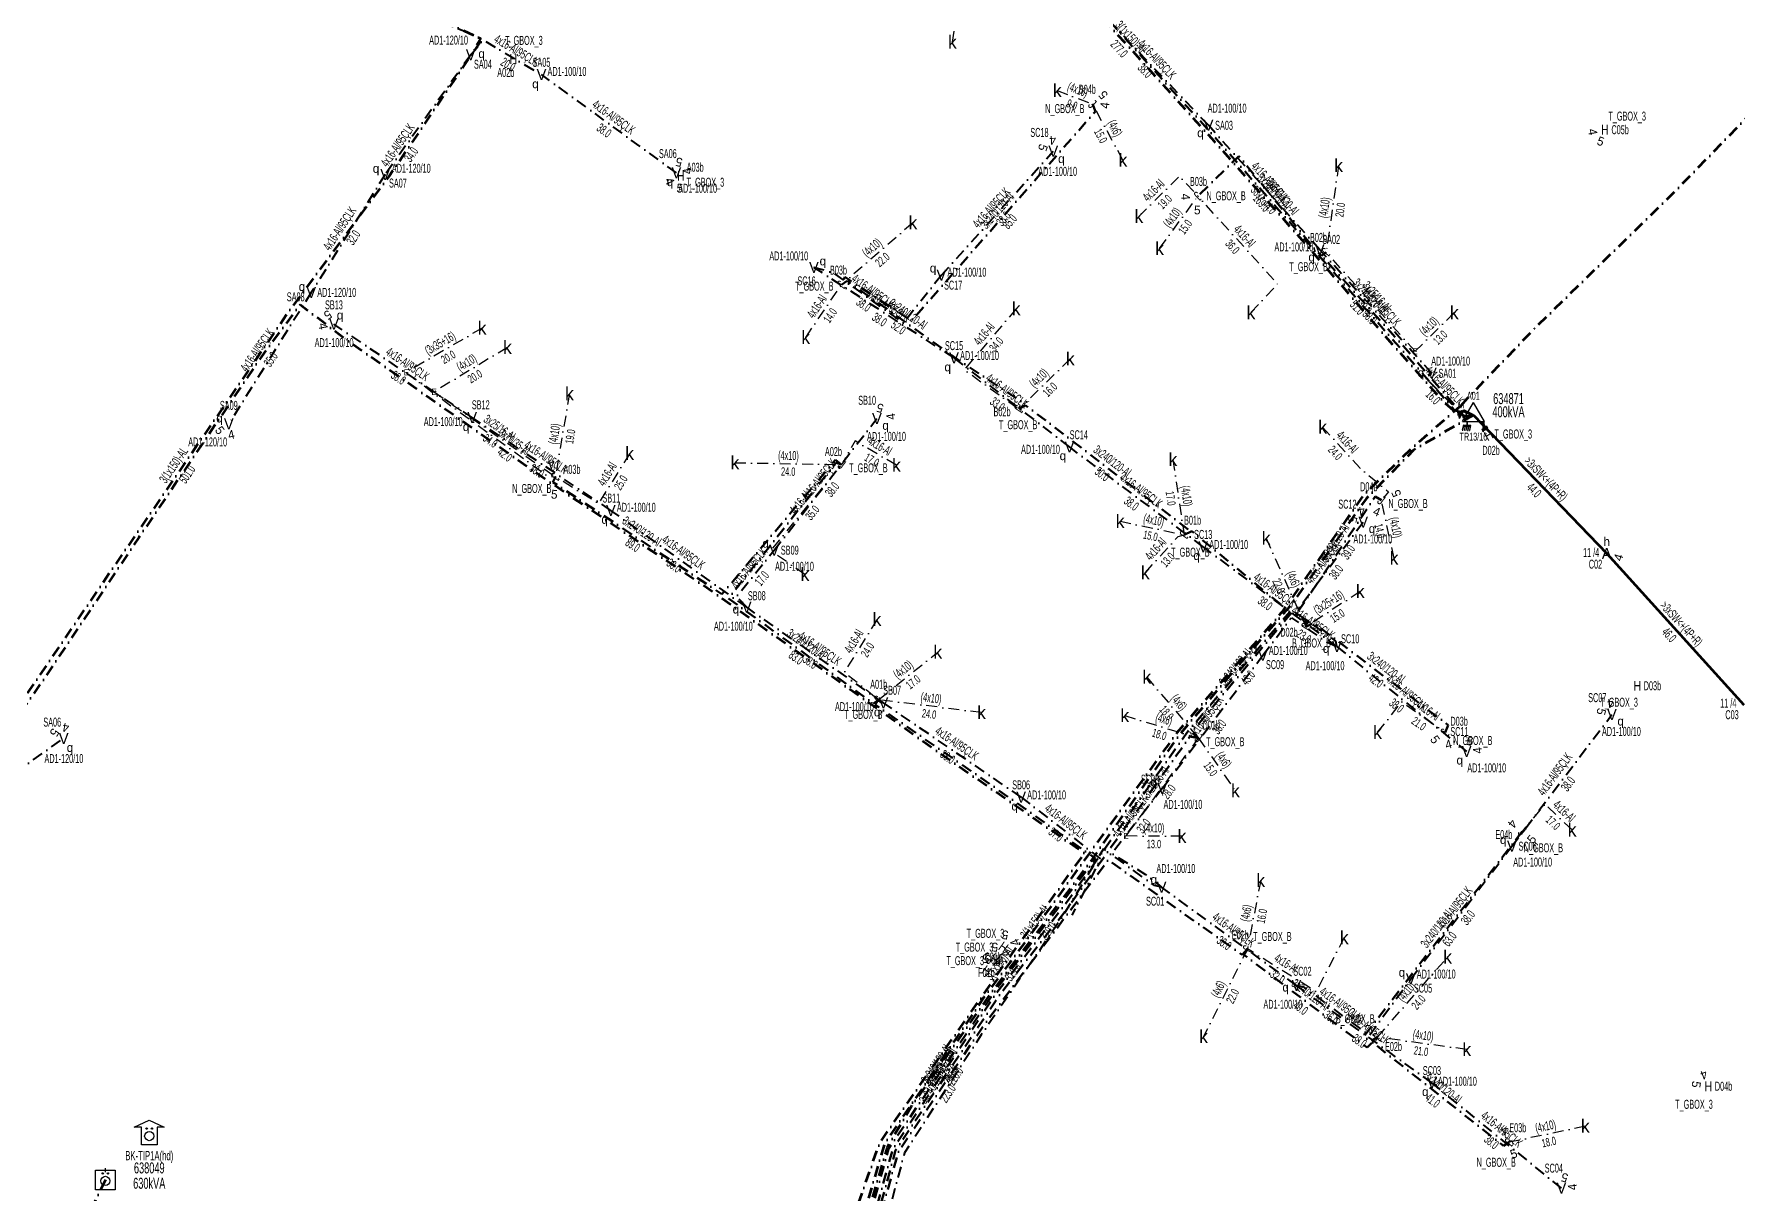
# Model space of a CAD drawing. Header units: millimetres. Extents: x 630449 to 632192, y 4074423 to 4076275.
# Drawn here: x 631371.7 to 631759.8, y 4074897.6 to 4075161.6 of the extents above; entities that cross this region are included whole.
import ezdxf
from ezdxf.enums import TextEntityAlignment as Align

# ---------------------------------------------------------------- set-up
doc = ezdxf.new("R2010")
doc.units = ezdxf.units.MM
doc.linetypes.add('DASHDOT', pattern=[5, 2.5, -1.25, 0, -1.25])
for name, color, linetype, lineweight in [('DIREK_AYD_YENI', 152, 'Continuous', 25), ('DIREK_BOX_MEVCUT', 5, 'Continuous', 25), ('DIREK_BOX_YENI', 5, 'Continuous', 25), ('DIREK_OG_MEVCUT', 16, 'Continuous', 25), ('HAT_ABH_YERALTI_YENI', 6, 'DASHDOT', 80), ('HAT_ABONE_YERALTI_MEVCUT', 56, 'DASHDOT', 30), ('HAT_ABONE_YERALTI_YENI', 30, 'DASHDOT', 30), ('HAT_AYD_YERALTI_YENI', 4, 'DASHDOT', 40), ('HAT_BOX_YERALTI_YENI', 5, 'DASHDOT', 50), ('HAT_OG_HAVAI_DIGER', 1, 'Continuous', 70), ('HAT_OG_HAVAI_SOKULEN', 1, 'Continuous', 70), ('HAT_OG_YERALTI_MEVCUT', 48, 'DASHDOT', 70), ('HAT_OG_YERALTI_YENI', 1, 'DASHDOT', 70), ('KOFRE_ABONE_MEVCUT', 6, 'Continuous', 25), ('NODE_ABONE_YENI', 5, 'Continuous', 25), ('NODE_OG_YENI', 5, 'Continuous', 25), ('TRAFO_MEVCUT', 5, 'Continuous', 30), ('TRAFO_TADILAT_BYSK', 5, 'Continuous', 30)]:
    doc.layers.add(name, color=color, linetype=linetype, lineweight=lineweight)
doc.styles.add('Direk', font='B_CAD')
doc.styles.get("Standard").update_dxf_attribs({"font": 'Arial'})

# ---------------------------------------------------------------- blocks, each defined once
blk = doc.blocks.new('MEV_DIREK')
h = blk.add_hatch(color=32)
h.paths.add_polyline_path([(-2.14, 0.97), (-2.35, 1.09), (-3.31, -0.55), (-3.09, -0.67), (-2.67, 0.06), (-1.89, -0.39), (-1.79, -0.22), (-2.56, 0.23)])
h.paths.add_polyline_path([(-3.46, -0.17), (-3.33, -0.25), (-2.61, 0.99), (-2.74, 1.06)])
h.paths.add_polyline_path([(-3.54, 0.29), (-3.41, 0.22), (-3.05, 0.82), (-3.18, 0.9)])
h.paths.add_polyline_path([(-3.58, 0.81), (-3.66, 0.68), (-3.53, 0.61), (-3.45, 0.74)])
h.paths.add_polyline_path([(-1.51, -2.34), (-2.26, -2.33), (-2.52, -3.47), (-2.42, -3.47), (-2.21, -2.53), (-1.91, -2.54), (-2.12, -3.47), (-2.02, -3.47), (-1.81, -2.54), (-1.51, -2.54), (-1.72, -3.47), (-1.62, -3.48), (-1.41, -2.54), (-1.11, -2.54), (-1.32, -3.48), (-1.22, -3.48), (-1.01, -2.54), (-0.71, -2.55), (-0.92, -3.48), (-0.82, -3.48), (-0.56, -2.35), (-1.31, -2.34), (-1.31, -1.44), (-1.51, -1.44)])
at = {"layer": 'TRAFO_MEVCUT'}
for points in [[(2.35, -1.57), (2.12, -1.92), (2.08, -1.44), (1.94, -1.44), (2.01, -2.32), (2.25, -1.96), (2.31, -2.67), (2.1, -2.67), (2.39, -2.87), (2.4, -2.86), (2.64, -2.49), (2.45, -2.63)], [(2.35, -1.57), (2.12, -1.92), (2.08, -1.44), (1.94, -1.44), (2.01, -2.32), (2.25, -1.96), (2.31, -2.67), (2.1, -2.67), (2.39, -2.87), (1.98, -3.19), (2.2, -3.79), (2.26, -3.74), (2.08, -3.26), (2.26, -3.13), (2.44, -3.6), (2.49, -3.56), (2.32, -3.08), (2.49, -2.94), (2.67, -3.42), (2.73, -3.38), (2.55, -2.9), (2.73, -2.76), (2.91, -3.24), (2.97, -3.2), (2.79, -2.72), (2.97, -2.58), (3.15, -3.06), (3.21, -3.01), (2.98, -2.42), (2.4, -2.86), (2.64, -2.49), (2.45, -2.63)], [(2.97, -2.58), (3.15, -3.06), (3.21, -3.01), (2.98, -2.42), (2.4, -2.86), (2.64, -2.49), (2.45, -2.63), (2.35, -1.57), (2.12, -1.92), (2.08, -1.44), (1.94, -1.44), (2.01, -2.32), (2.25, -1.96), (2.31, -2.67), (2.1, -2.67), (2.39, -2.87), (1.98, -3.19), (2.2, -3.79), (2.26, -3.74), (2.08, -3.26), (2.26, -3.13), (2.44, -3.6), (2.49, -3.56), (2.32, -3.08), (2.49, -2.94), (2.67, -3.42), (2.73, -3.38), (2.55, -2.9), (2.73, -2.76), (2.91, -3.24), (2.97, -3.2), (2.79, -2.72)]]:
    blk.add_hatch(color=32, dxfattribs=at).paths.add_polyline_path(points)
at = {"layer": 'TRAFO_MEVCUT', "linetype": 'Continuous'}
for p, q in [((-2.5, -1.44), (0, 2.89)), ((2.5, -1.44), (0, 2.89)), ((-2.5, -1.44), (2.5, -1.44))]:
    blk.add_line(p, q, dxfattribs=at)
at = {"layer": 'TRAFO_MEVCUT', "color": 32, "flags": 128}
blk.add_lwpolyline([(1.94, -1.44), (2.08, -1.44), (2.12, -1.92), (2.35, -1.57), (2.45, -2.63), (2.64, -2.49), (2.4, -2.86), (2.98, -2.42), (3.21, -3.01), (3.15, -3.06), (2.97, -2.58), (2.79, -2.72), (2.97, -3.2), (2.91, -3.24), (2.73, -2.76), (2.55, -2.9), (2.73, -3.38), (2.67, -3.42), (2.49, -2.94), (2.32, -3.08), (2.49, -3.56), (2.44, -3.6), (2.26, -3.13), (2.08, -3.26), (2.26, -3.74), (2.2, -3.79), (1.98, -3.19), (2.39, -2.87), (2.1, -2.67), (2.31, -2.67), (2.25, -1.96), (2.01, -2.32), (1.94, -1.44)], dxfattribs=at)
at = {"layer": 'TRAFO_TADILAT_BYSK', "color": 32, "flags": 128}
for points in [[(-3.53, 0.61), (-3.45, 0.74), (-3.58, 0.81), (-3.66, 0.68), (-3.53, 0.61)], [(-3.41, 0.22), (-3.05, 0.82), (-3.18, 0.9), (-3.54, 0.29), (-3.41, 0.22)], [(-3.33, -0.25), (-2.61, 0.99), (-2.74, 1.06), (-3.46, -0.17), (-3.33, -0.25)], [(-1.79, -0.22), (-2.56, 0.23), (-2.14, 0.97), (-2.35, 1.09), (-3.31, -0.55), (-3.09, -0.67), (-2.67, 0.06), (-1.89, -0.39), (-1.79, -0.22)], [(-1.31, -1.44), (-1.51, -1.44), (-1.51, -2.34), (-2.26, -2.33), (-2.52, -3.47), (-2.42, -3.47), (-2.21, -2.53), (-1.91, -2.54), (-2.12, -3.47), (-2.02, -3.47), (-1.81, -2.54), (-1.51, -2.54), (-1.72, -3.47), (-1.62, -3.48), (-1.41, -2.54), (-1.11, -2.54), (-1.32, -3.48), (-1.22, -3.48), (-1.01, -2.54), (-0.71, -2.55), (-0.92, -3.48), (-0.82, -3.48), (-0.56, -2.35), (-1.31, -2.34), (-1.31, -1.44)]]:
    blk.add_lwpolyline(points, dxfattribs=at)
blk = doc.blocks.new('MEV_OZELBINA_KARE')
at = {"layer": 'TRAFO_MEVCUT', "linetype": 'Continuous'}
for p, q in [((-2.25, 2.25), (2.25, 2.25)), ((-2.25, -2.25), (-2.25, 2.25)), ((0, 1.8), (0, 2.7)), ((2.25, 2.25), (2.25, -2.25)), ((2.25, -2.25), (-2.25, -2.25))]:
    blk.add_line(p, q, dxfattribs=at)
for centre, radius in [((0, -0.215091), 1.049264), ((-0.592312, 1.488957), 0.15614), ((0.592312, 1.488957), 0.15614)]:
    blk.add_circle(centre, radius, dxfattribs=at)
blk = doc.blocks.new('MEV_BETKOSK_OZEL')
at = {"layer": 'TRAFO_MEVCUT', "linetype": 'Continuous'}
for p, q in [((-3.4, 2), (0, 3.6)), ((-1.8, 2), (-3.4, 2)), ((-1.8, -2), (-1.8, 2)), ((0, 3.6), (3.4, 2)), ((3.4, 2), (1.8, 2)), ((1.8, 2), (1.8, -2)), ((1.8, -2), (-1.8, -2))]:
    blk.add_line(p, q, dxfattribs=at)
for centre, radius in [((0, 0), 1.049264), ((-0.592312, 1.704048), 0.15614), ((0.592312, 1.704048), 0.15614)]:
    blk.add_circle(centre, radius, dxfattribs=at)

msp = doc.modelspace()

# ---------------------------------------------------------------- linework, layer by layer
at = {"layer": 'HAT_ABH_YERALTI_YENI', "flags": 128}
msp.add_lwpolyline([(631540.901, 4074816.254), (631529.480001, 4074823.05503), (631536.667528, 4074836.524989), (631545.0886, 4074854.277655), (631564.392495, 4074909.305754), (631594.101796, 4074951.708924), (631610.972293, 4074975.104133), (631577.328387, 4074998.396785), (631526.375559, 4075034.594489), (631488.421244, 4075060.124176), (631442.228295, 4075092.471481), (631432.330804, 4075100.029565), (631423.603016, 4075088.33253), (631395.637299, 4075047.058589), (631374.114754, 4075015.008712), (631345.585974, 4074973.979716), (631309.112921, 4074919.151353), (631272.623763, 4074861.045914), (631266.775246, 4074849.465849), (631260.836841, 4074841.713777), (631233.002629, 4074798.563825), (631217.935969, 4074776.006011), (631193.384857, 4074739.298587), (631179.826376, 4074709.612642), (631169.769876, 4074671.961096), (631164.742363, 4074648.693646), (631153.053011, 4074617.830867), (631139.507949, 4074586.903071), (631135.680825, 4074576.098747), (631122.544155, 4074580.687584), (631105.808396, 4074584.646581), (631088.751763, 4074557.330469), (631078.05034, 4074539.344486), (631072.471753, 4074534.125808), (631080.572302, 4074513.890916), (631080.688088, 4074503.780334), (631074.991307, 4074504.099779), (631065.370531, 4074505.435531), (631016.086455, 4074499.584567), (630988.520236, 4074496.740866), (630968.628777, 4074491.534863), (630970.635961, 4074481.291305), (630959.388, 4074477.961)], dxfattribs=at)
at = {"layer": 'HAT_ABONE_YERALTI_MEVCUT', "flags": 128}
for points in [[(631580.908304, 4075159.813824), (631584.594173, 4075182.434749)], [(631604.794051, 4075148.798231), (631612.801111, 4075145.735997)], [(631619.759014, 4075132.93312), (631612.801111, 4075145.735997)], [(631668.86649, 4075131.728532), (631666.033494, 4075112.018942)], [(631628.095176, 4075112.818591), (631636.822163, 4075124.755807)], [(631571.914417, 4075118.688629), (631555.641792, 4075104.574944)], [(631695.211421, 4075098.218224), (631686.267336, 4075089.416111)], [(631473.799133, 4075094.706699), (631456.515415, 4075084.626137)], [(631479.551152, 4075090.319124), (631462.88, 4075080.191)], [(631607.759035, 4075087.69847), (631596.025574, 4075076.283341)], [(631493.673639, 4075079.786092), (631490.487827, 4075060.836675)], [(631531.365963, 4075064.048333), (631555.704935, 4075063.613691)], [(631631.136853, 4075064.778542), (631633.685276, 4075047.642347)], [(631681.500265, 4075042.314554), (631678.609527, 4075055.543262)], [(631619.097372, 4075050.713728), (631633.685276, 4075047.642347)], [(631652.366347, 4075046.865006), (631661.401649, 4075026.693176)], [(631673.804787, 4075034.747627), (631661.401649, 4075026.693176)], [(631564.109035, 4075010.10035), (631577.581546, 4075020.936357)], [(631625.183039, 4075015.238966), (631636.972243, 4075001.331789)], [(631587.535107, 4075007.174476), (631564.109035, 4075010.10035)], [(631620.162983, 4075006.497143), (631636.972243, 4075001.331789)], [(631636.972243, 4075001.331789), (631645.369377, 4074989.37228)], [(631633.177745, 4074979.007834), (631620.458646, 4074979.068602)], [(631651.132502, 4074968.94983), (631648.102685, 4074953.381863)], [(631648.102685, 4074953.381863), (631638.11411, 4074933.40523)], [(631677.723612, 4074933.281002), (631693.674618, 4074951.52415)], [(631698.062841, 4074930.460684), (631677.723612, 4074933.281002)], [(631725.068468, 4074913.013462), (631707.694415, 4074909.338512)]]:
    msp.add_lwpolyline(points, dxfattribs=at)
at = {"layer": 'HAT_ABONE_YERALTI_YENI', "flags": 128}
for points in [[(631623.369399, 4075120.132294), (631632.643977, 4075129.305128), (631636.822163, 4075124.755807)], [(631648.902, 4075098.22), (631654.980038, 4075104.719161), (631636.822163, 4075124.755807)], [(631686.267336, 4075089.416111), (631666.033494, 4075112.018942)], [(631547.497899, 4075092.584333), (631555.641792, 4075104.574944)], [(631595.430788, 4075099.110407), (631583.617642, 4075085.221316), (631596.025574, 4075076.283341)], [(631456.515415, 4075084.626137), (631462.453262, 4075080.08388), (631471.398864, 4075073.593934), (631488.676152, 4075061.052552), (631490.487827, 4075060.836675)], [(631462.88, 4075080.191), (631490.487827, 4075060.836675)], [(631665.228356, 4075072.175238), (631673.667382, 4075062.851006), (631680.242639, 4075057.452374), (631678.609527, 4075055.543262)], [(631568.159519, 4075063.485741), (631558.76712, 4075068.999191), (631555.704935, 4075063.613691)], [(631507.400898, 4075066.171351), (631500.290863, 4075054.768717), (631490.487827, 4075060.836675)], [(631547.32736, 4075038.634216), (631539.528389, 4075044.015762), (631555.704935, 4075063.613691)], [(631624.835816, 4075039.011802), (631632.321314, 4075047.284584), (631633.685276, 4075047.642347)], [(631563.733113, 4075028.379889), (631556.324169, 4075016.41516), (631564.109035, 4075010.10035)], [(631677.726144, 4075002.684255), (631683.248756, 4075009.59962), (631693.130319, 4075002.650627)], [(631620.458646, 4074979.068602), (631636.972243, 4075001.331789)], [(631722.047188, 4074980.450596), (631715.857256, 4074986.311387), (631710.65689, 4074980.095556)], [(631670.148132, 4074955.931437), (631663.746113, 4074943.678087), (631648.102685, 4074953.381863)]]:
    msp.add_lwpolyline(points, dxfattribs=at)
at = {"layer": 'HAT_AYD_YERALTI_YENI', "flags": 128}
for points in [[(631463.754, 4075195.271), (631464.892405, 4075194.342076), (631452.800949, 4075169.536429), (631473.531065, 4075160.714792), (631471.197051, 4075156.924194)], [(631639.235746, 4075140.866539), (631613.04172, 4075168.396032)], [(631471.197051, 4075156.924194), (631474.032499, 4075160.291423), (631487.318, 4075152.404)], [(631471.197051, 4075156.924194), (631451.708535, 4075129.669729)], [(631518.04779, 4075130.050966), (631487.318, 4075152.404)], [(631664.578352, 4075112.551308), (631639.235746, 4075140.866539)], [(631578.405854, 4075106.754512), (631603.881159, 4075134.950413)], [(631451.708535, 4075129.669729), (631434.880973, 4075102.835394)], [(631690.108585, 4075084.405132), (631664.578352, 4075112.551308)], [(631581.279465, 4075087.901225), (631549.365626, 4075108.529042)], [(631578.405854, 4075106.754512), (631569.76986, 4075095.874371), (631553.797577, 4075107.267933), (631549.365626, 4075108.529042)], [(631434.880973, 4075102.835394), (631416.097848, 4075072.887049)], [(631471.533865, 4075074.338726), (631440.042872, 4075095.60648)], [(631607.571667, 4075067.629887), (631581.279465, 4075087.901225)], [(631699.565, 4075074.896), (631694.649051, 4075077.404371), (631688.765927, 4075083.218282), (631690.108585, 4075084.405132)], [(631503.114297, 4075053.204007), (631471.533865, 4075074.338726)], [(631540.324283, 4075044.1421), (631563.718661, 4075074.087101)], [(631638.03412, 4075044.913395), (631607.571667, 4075067.629887)], [(631534.049474, 4075031.135596), (631503.114297, 4075053.204007)], [(631668.49028, 4075022.188469), (631668.263949, 4075023.451642), (631659.080036, 4075029.983162), (631674.475746, 4075050.545383)], [(631534.049474, 4075031.135596), (631531.75349, 4075033.630713), (631540.324283, 4075044.1421)], [(631668.49028, 4075022.188469), (631638.03412, 4075044.913395)], [(631565.190816, 4075009.359075), (631534.049474, 4075031.135596)], [(631651.602787, 4075020.20024), (631658.101292, 4075028.751004), (631665.925853, 4075023.379906), (631668.49028, 4075022.188469)], [(631668.49028, 4075022.188469), (631698.033478, 4074998.28869)], [(631628.699097, 4074989.878285), (631651.602787, 4075020.20024)], [(631596.56, 4074987.912), (631565.190816, 4075009.359075)], [(631708.338483, 4074976.737092), (631731.120797, 4075006.742418)], [(631352.3762, 4074979.714739), (631366.530135, 4074992.938653), (631378.501455, 4075001.261571)], [(631628.699097, 4074989.878285), (631617.235804, 4074975.075041), (631624.894309, 4074970.324311), (631628.549162, 4074967.40125)], [(631596.56, 4074987.912), (631614.691002, 4074973.867192), (631608.141, 4074961.064)], [(631628.549162, 4074967.40125), (631626.972801, 4074967.773539), (631615.313034, 4074976.132367), (631605.836146, 4074960.47953), (631587.485052, 4074933.786509), (631570.010933, 4074906.968161), (631558.277877, 4074863.250846), (631539.764577, 4074832.533606), (631534.28076, 4074822.524308), (631540.901, 4074816.254)], [(631685.294, 4074946.522), (631708.338483, 4074976.737092)], [(631659.275821, 4074945.043423), (631628.549162, 4074967.40125)], [(631659.275821, 4074945.043423), (631660.701508, 4074944.805314), (631675.875178, 4074933.677956), (631685.294, 4074946.522)], [(631690.12339, 4074922.852716), (631659.275821, 4074945.043423)], [(631719.618, 4074898.893), (631690.12339, 4074922.852716)]]:
    msp.add_lwpolyline(points, dxfattribs=at)
at = {"layer": 'HAT_BOX_YERALTI_YENI', "flags": 128}
for points in [[(631588.127367, 4075198.756668), (631587.177016, 4075197.108511), (631641.548045, 4075137.179998), (631663.952367, 4075111.716451), (631695.336068, 4075075.963353), (631699.565, 4075074.896)], [(631612.801111, 4075145.735997), (631613.485458, 4075144.034505), (631571.583448, 4075096.36798), (631556.377302, 4075106.355449), (631555.641792, 4075104.574944)], [(631666.033494, 4075112.018942), (631664.961988, 4075111.139583), (631663.053754, 4075113.13606), (631646.162383, 4075133.875176), (631636.822163, 4075124.755807)], [(631699.565, 4075074.896), (631696.053141, 4075076.278318), (631683.648001, 4075090.600132), (631665.398413, 4075110.721491), (631666.033494, 4075112.018942)], [(631555.641792, 4075104.574944), (631556.940899, 4075105.428652), (631582.468005, 4075087.324218), (631596.72593, 4075077.911219), (631596.025574, 4075076.283341)], [(631596.025574, 4075076.283341), (631597.511398, 4075077.181796), (631634.837532, 4075048.705498), (631633.685276, 4075047.642347)], [(631490.487827, 4075060.836675), (631489.873709, 4075059.659359), (631528.425476, 4075034.119678), (631554.311223, 4075064.711925), (631555.704935, 4075063.613691)], [(631555.704935, 4075063.613691), (631554.370169, 4075064.027311), (631529.887957, 4075033.188663), (631562.944683, 4075009.205357), (631564.109035, 4075010.10035)], [(631678.609527, 4075055.543262), (631677.22461, 4075056.383629), (631661.672806, 4075033.087376), (631659.117241, 4075029.573473), (631661.992252, 4075027.923004), (631661.140397, 4075026.751703), (631661.401649, 4075026.693176)], [(631633.685276, 4075047.642347), (631635.442275, 4075048.457513), (631657.722208, 4075030.10893), (631634.512784, 4075002.856304), (631607.529881, 4074964.758884), (631590.841895, 4074943.191981), (631567.388157, 4074907.907748), (631556.50003, 4074869.333848), (631532.701526, 4074822.677804), (631540.901, 4074816.254)], [(631661.401649, 4075026.693176), (631661.295148, 4075028.171969), (631658.120563, 4075029.868312), (631635.392922, 4075002.720778), (631636.972243, 4075001.331789)], [(631693.130319, 4075002.650627), (631693.849817, 4075004.292707), (631663.194592, 4075027.59859), (631661.401649, 4075026.693176)], [(631564.109035, 4075010.10035), (631563.286639, 4075008.985296), (631590.921843, 4074989.874056), (631613.512619, 4074973.91745), (631591.093586, 4074944.459674), (631566.356751, 4074907.77068), (631555.707036, 4074869.766813), (631531.852794, 4074822.824396), (631540.901, 4074816.254)], [(631636.972243, 4075001.331789), (631635.008035, 4075001.691316), (631607.173524, 4074962.675332), (631591.963353, 4074943.30776), (631567.969351, 4074907.534578), (631557.545444, 4074869.520935), (631533.202481, 4074822.700237), (631540.901, 4074816.254)], [(631710.65689, 4074980.095556), (631674.610978, 4074933.409451), (631676.126297, 4074932.262723), (631677.723612, 4074933.281002)], [(631648.102685, 4074953.381863), (631646.917666, 4074952.000454), (631616.394633, 4074973.594981), (631587.981109, 4074935.864582), (631568.546505, 4074907.094119), (631557.804922, 4074868.424913), (631533.831255, 4074822.620937), (631540.901, 4074816.254)], [(631648.102685, 4074953.381863), (631647.300548, 4074952.007405), (631675.401119, 4074930.89737), (631677.723612, 4074933.281002)], [(631707.694415, 4074909.338512), (631706.414427, 4074908.531518), (631676.535484, 4074932.110531), (631677.723612, 4074933.281002)]]:
    msp.add_lwpolyline(points, dxfattribs=at)
at = {"layer": 'HAT_OG_HAVAI_DIGER'}
msp.add_line((631699.565, 4075074.896), (631729.929, 4075043.348), dxfattribs=at)
at = {"layer": 'HAT_OG_HAVAI_SOKULEN'}
msp.add_line((631729.929, 4075043.348), (631761.166, 4075008.914), dxfattribs=at)
at = {"layer": 'HAT_OG_YERALTI_MEVCUT', "flags": 128}
for points in [[(631696.757156, 4075077.105714), (631698.257103, 4075078.770449), (631713.51123, 4075094.599005), (631746.231303, 4075126.572281), (631789.573766, 4075171.198343), (631797.129557, 4075179.247202), (631782.691447, 4075193.213839), (631773.681441, 4075203.6163), (631776.677394, 4075211.016243), (631748.643012, 4075233.769522), (631728.724435, 4075249.943358), (631766.061464, 4075285.267252), (631810.893276, 4075328.600387), (631802.38284, 4075338.823492), (631799.338, 4075336.886)], [(631387.981949, 4074900.748877), (631384.656046, 4074893.877963), (631503.807146, 4074827.395118), (631525.860776, 4074815.243118), (631531.59922, 4074822.894377), (631538.350331, 4074817.718525), (631538.687887, 4074817.606006), (631540.901, 4074816.254)]]:
    msp.add_lwpolyline(points, dxfattribs=at)
at = {"layer": 'HAT_OG_YERALTI_YENI', "flags": 128}
for points in [[(631699.565, 4075074.896), (631696.959859, 4075074.403536), (631693.192039, 4075077.516083), (631681.192349, 4075090.908228), (631662.384365, 4075112.682806), (631640.054854, 4075137.769661), (631600.515633, 4075181.396917), (631567.339577, 4075218.86256), (631544.897219, 4075244.28603), (631540.128427, 4075251.034319), (631516.185335, 4075270.231098), (631512.622, 4075264.224)], [(631512.622, 4075264.224), (631509.453832, 4075257.954169), (631487.180988, 4075226.125675), (631475.671898, 4075207.697513), (631465.359348, 4075191.035678), (631454.581503, 4075170.334624), (631457.739702, 4075167.995216), (631473.764641, 4075160.509114), (631452.593007, 4075129.278029), (631429.792147, 4075098.54224), (631380.332619, 4075026.397593), (631340.741356, 4074968.426941), (631307.721002, 4074918.841665), (631297.546657, 4074902.922623), (631274.390366, 4074866.501642), (631269.225994, 4074857.503923), (631267.887342, 4074854.710916)], [(631696.757156, 4075077.105714), (631685.541573, 4075067.34361), (631674.506289, 4075056.6537), (631655.895823, 4075029.954743), (631632.030826, 4075002.558308), (631612.873783, 4074976.204471), (631598.203706, 4074955.933543), (631588.17248, 4074942.445438), (631565.407802, 4074908.956165), (631554.685826, 4074872.225691), (631538.016313, 4074837.359246), (631530.617808, 4074823.186283), (631537.95441, 4074818.341357), (631540.901, 4074816.254)], [(631699.565, 4075074.896), (631685.931435, 4075066.933632), (631675.123523, 4075055.859516), (631657.899435, 4075031.5129), (631647.591725, 4075019.711711), (631632.569612, 4075002.092106), (631611.83841, 4074972.574691), (631590.601783, 4074944.59174), (631571.620126, 4074917.588661), (631566.013855, 4074908.175662), (631554.631428, 4074869.286516), (631539.823538, 4074839.425308), (631531.358228, 4074823.293302), (631540.901, 4074816.254)]]:
    msp.add_lwpolyline(points, dxfattribs=at)

# ---------------------------------------------------------------- block references
at = {"layer": 'TRAFO_MEVCUT'}
for name, p in [('MEV_DIREK', (631699.565, 4075074.896)), ('MEV_DIREK', (631699.565, 4075074.896)), ('MEV_BETKOSK_OZEL', (631397.981949, 4074910.748877)), ('MEV_BETKOSK_OZEL', (631397.981949, 4074910.748877)), ('MEV_OZELBINA_KARE', (631387.981949, 4074900.748877)), ('MEV_OZELBINA_KARE', (631387.981949, 4074900.748877))]:
    msp.add_blockref(name, p, dxfattribs=at)

# ---------------------------------------------------------------- texts
at = {"layer": 'DIREK_AYD_YENI', "width": 0.53}
for s, p in [('AD1-120/10', (631466.151877, 4075160.275509)), ('SA04', (631473.961343, 4075154.777408)), ('SA05', (631487.314354, 4075155.214196)), ('AD1-100/10', (631493.120796, 4075153.133761)), ('AD1-100/10', (631643.465546, 4075144.770035)), ('SA03', (631642.774139, 4075140.867339)), ('SC18', (631600.727476, 4075139.251317)), ('SA06', (631516.094499, 4075134.431994)), ('AD1-120/10', (631457.653403, 4075131.084451)), ('AD1-100/10', (631604.879824, 4075130.390537)), ('SA07', (631454.615988, 4075127.721213)), ('AD1-100/10', (631522.885558, 4075126.531945)), ('AD1-100/10', (631658.67568, 4075113.184416)), ('SA02', (631667.178563, 4075114.894149)), ('AD1-100/10', (631543.631262, 4075111.127893)), ('SC16', (631547.688667, 4075105.456941)), ('AD1-100/10', (631584.20865, 4075107.437575)), ('SA08', (631431.341224, 4075101.827048)), ('AD1-120/10', (631440.683769, 4075102.835554)), ('SC17', (631581.076406, 4075104.492179)), ('SB13', (631440.043296, 4075099.992956)), ('AD1-100/10', (631440.080434, 4075091.396604)), ('SC15', (631581.275819, 4075090.711421)), ('AD1-100/10', (631587.082261, 4075088.454206)), ('AD1-100/10', (631694.389602, 4075087.200382)), ('SA01', (631693.646977, 4075084.405292)), ('SB10', (631561.484561, 4075078.264947)), ('SA09', (631416.09717, 4075077.097245)), ('SB12', (631473.486615, 4075077.243338)), ('AD1-100/10', (631464.931193, 4075073.402957)), ('AD1-100/10', (631565.901821, 4075070.052225)), ('SC14', (631609.686425, 4075070.418758)), ('AD1-120/10', (631411.28873, 4075068.788885)), ('AD1-100/10', (631600.968995, 4075067.097852)), ('SB11', (631503.219606, 4075056.014203)), ('SC12', (631670.874571, 4075054.617512)), ('AD1-100/10', (631508.917092, 4075053.901446)), ('SC13', (631638.034544, 4075047.724871)), ('AD1-100/10', (631676.668525, 4075046.685507)), ('SB09', (631543.862675, 4075044.14226)), ('AD1-100/10', (631643.836916, 4075045.44586)), ('AD1-100/10', (631544.934756, 4075040.462153)), ('SB08', (631536.353608, 4075033.770168)), ('AD1-100/10', (631531.008655, 4075026.830344)), ('SC10', (631671.503092, 4075023.96975)), ('AD1-100/10', (631657.405048, 4075021.303674)), ('SC09', (631654.392485, 4075018.086575)), ('AD1-100/10', (631665.77901, 4075017.840394)), ('SB07', (631567.181403, 4075012.237888)), ('AD1-100/10', (631558.588144, 4075008.523134)), ('SC07', (631727.784795, 4075010.568973)), ('SA06', (631375.887045, 4075004.996682)), ('SC11', (631696.384594, 4075002.848764)), ('AD1-100/10', (631733.279685, 4075002.882542)), ('AD1-120/10', (631378.539017, 4074996.701695)), ('AD1-100/10', (631702.609874, 4074994.586489)), ('SB06', (631596.560763, 4074990.722196)), ('AD1-100/10', (631602.362796, 4074988.419736)), ('SC08', (631625.918997, 4074992.00456)), ('AD1-100/10', (631633.415857, 4074986.270812)), ('AD1-100/10', (631713.067592, 4074973.138349)), ('SC06', (631711.918762, 4074976.737252)), ('AD1-100/10', (631631.801971, 4074971.663996)), ('SC01', (631627.088597, 4074964.220567)), ('SC02', (631660.629948, 4074948.270859)), ('AD1-100/10', (631691.095898, 4074947.638263)), ('SC05', (631688.096825, 4074944.425772)), ('AD1-100/10', (631656.169578, 4074940.750026)), ('SC03', (631690.123814, 4074925.664191)), ('AD1-100/10', (631695.926186, 4074923.225214)), ('SC04', (631717.878263, 4074903.453196))]:
    msp.add_text(s, height=2.05, dxfattribs=at).set_placement(p, align=Align.MIDDLE_CENTER)
at = {"layer": 'DIREK_AYD_YENI', "style": 'Direk'}
for p in [(631471.197051, 4075156.924194), (631487.318, 4075152.404), (631639.235746, 4075140.866539), (631603.881159, 4075134.950413), (631451.708535, 4075129.669729), (631518.04779, 4075130.050966), (631664.578352, 4075112.551308), (631549.365626, 4075108.529042), (631578.405854, 4075106.754512), (631434.880973, 4075102.835394), (631440.042872, 4075095.60648), (631581.279465, 4075087.901225), (631690.108585, 4075084.405132), (631471.533865, 4075074.338726), (631563.718661, 4075074.087101), (631416.097848, 4075072.887049), (631607.571667, 4075067.629887), (631503.114297, 4075053.204007), (631674.475746, 4075050.545383), (631540.324283, 4075044.1421), (631638.03412, 4075044.913395), (631534.049474, 4075031.135596), (631651.602787, 4075020.20024), (631668.49028, 4075022.188469), (631565.190816, 4075009.359075), (631731.120797, 4075006.742418), (631378.501455, 4075001.261571), (631698.033478, 4074998.28869), (631628.699097, 4074989.878285), (631596.56, 4074987.912), (631708.338483, 4074976.737092), (631628.549162, 4074967.40125), (631685.294, 4074946.522), (631659.275821, 4074945.043423), (631690.12339, 4074922.852716), (631719.618, 4074898.893)]:
    msp.add_text('V', height=2.5, dxfattribs=at).set_placement(p, align=Align.MIDDLE_CENTER)
at = {"layer": 'DIREK_AYD_YENI', "color": 4, "style": 'Direk'}
for p in [(631473.683202, 4075157.188281), (631485.943084, 4075150.316033), (631637.398535, 4075139.171058), (631605.736152, 4075133.274406), (631449.631783, 4075131.061527), (631516.577185, 4075128.029254), (631551.399207, 4075109.984506), (631662.721059, 4075110.87785), (631576.498316, 4075108.370464), (631432.763014, 4075104.163645), (631441.442066, 4075097.678256), (631579.836437, 4075085.859738), (631687.61238, 4075084.542831), (631413.979934, 4075074.215371), (631470.139044, 4075072.264003), (631565.688727, 4075072.547997), (631606.061126, 4075065.637836), (631501.692982, 4075051.147343), (631676.476958, 4075049.047001), (631538.370369, 4075045.701658), (631636.539336, 4075042.909494), (631531.584714, 4075030.718632), (631649.610145, 4075021.710001), (631666.028566, 4075021.753938), (631563.768968, 4075007.30278), (631733.111897, 4075005.230624), (631379.928543, 4074999.20891), (631696.461125, 4074996.345058), (631626.713311, 4074991.397053), (631595.088371, 4074985.891033), (631706.349014, 4074978.251032), (631626.781395, 4074969.169017), (631683.291982, 4074948.019306), (631656.806852, 4074944.652069), (631688.604632, 4074920.866923)]:
    msp.add_text('q', height=2, dxfattribs=at).set_placement(p, align=Align.MIDDLE_CENTER)
at = {"layer": 'DIREK_AYD_YENI', "color": 32, "style": 'Direk'}
for s, rotation, p in [('4', 182.901843, (631603.754596, 4075137.447207)), ('5', 166.467633, (631518.632777, 4075132.481561)), ('5', 250.401843, (631601.525988, 4075135.788966)), ('4', 98.967634, (631520.517232, 4075130.440657)), ('5', 213.466488, (631438.664249, 4075097.692001)), ('4', 280.966487, (631437.588525, 4075095.130893)), ('5', 163.652776, (631564.422305, 4075076.486035)), ('4', 98.075762, (631566.869804, 4075074.55751)), ('5', 305.40472, (631414.060148, 4075071.438679)), ('4', 372.904719, (631416.656174, 4075070.450192)), ('5', 255.676419, (631672.053461, 4075051.163878)), ('4', 188.17642, (631674.120192, 4075053.01997)), ('4', 187.791482, (631730.781877, 4075009.219338)), ('5', 255.291481, (631728.702722, 4075007.377172)), ('5', 237.308499, (631376.397478, 4075002.61186)), ('4', 169.808499, (631378.943802, 4075003.722126)), ('5', 163.527926, (631698.742348, 4075000.686085)), ('4', 96.027926, (631700.519655, 4074998.551223)), ('5', 163.411589, (631720.331736, 4074901.288951)), ('4', 95.91159, (631722.104705, 4074899.150484))]:
    msp.add_text(s, height=2, rotation=rotation, dxfattribs=at).set_placement(p, align=Align.MIDDLE_CENTER)
at = {"layer": 'DIREK_BOX_MEVCUT', "width": 0.53}
for s, p in [('T_GBOX_3', (631483.306542, 4075160.206576)), ('A02b', (631479.185793, 4075152.910469)), ('T_GBOX_3', (631734.590345, 4075142.965698)), ('C05b', (631732.985875, 4075139.87116)), ('A03b', (631522.322261, 4075131.33206)), ('T_GBOX_3', (631524.646663, 4075127.909802)), ('T_GBOX_3', (631708.648274, 4075070.58881)), ('D02b', (631703.592271, 4075066.870918)), ('D03b', (631740.337328, 4075013.272078)), ('T_GBOX_3', (631732.750118, 4075009.515576)), ('T_GBOX_3', (631585.943864, 4074953.780586)), ('T_GBOX_3', (631588.437003, 4074956.905856)), ('T_GBOX_3', (631583.812223, 4074950.684653)), ('C01b', (631590.204675, 4074951.519981)), ('G01b', (631590.414727, 4074950.983631)), ('F01b', (631588.652346, 4074947.989147)), ('D04b', (631756.547328, 4074922.094438)), ('T_GBOX_3', (631749.809141, 4074917.982566))]:
    msp.add_text(s, height=2.05, dxfattribs=at).set_placement(p, align=Align.MIDDLE_CENTER)
at = {"layer": 'DIREK_BOX_MEVCUT', "style": 'Direk', "width": 0.8}
for p in [(631480.907, 4075155.958), (631729.497, 4075139.871), (631519.053, 4075129.36), (631736.89, 4075013.258), (631753.1, 4074922.081)]:
    msp.add_text('H', height=2.25, dxfattribs=at).set_placement(p, align=Align.MIDDLE_CENTER)
at = {"layer": 'DIREK_BOX_MEVCUT', "color": 32, "style": 'Direk'}
for s, rotation, p in [('4', 280.345566, (631726.742521, 4075139.368163)), ('5', 340.345566, (631728.55523, 4075137.234133)), ('4', 295.113155, (631516.51768, 4075128.171659)), ('5', 355.113155, (631518.814473, 4075126.570178)), ('5', 538.255117, (631590.579087, 4074953.764246)), ('5', 532.561428, (631592.904911, 4074956.539086)), ('4', 472.561428, (631595.128126, 4074954.836937)), ('5', 544.563271, (631588.478607, 4074951.150395)), ('4', 484.563271, (631591.007176, 4074949.947755)), ('4', 478.255117, (631592.960205, 4074952.29106)), ('4', 201.237099, (631752.085761, 4074924.69085)), ('5', 261.237099, (631750.332684, 4074922.507569))]:
    msp.add_text(s, height=2, rotation=rotation, dxfattribs=at).set_placement(p, align=Align.MIDDLE_CENTER)
at = {"layer": 'DIREK_BOX_MEVCUT', "style": 'Direk', "width": 0.8}
for rotation, p in [(30.347392, (631703.010819, 4075070.322281)), (324.806093, (631592.542414, 4074953.762651)), (330.376251, (631590.493829, 4074950.965545)), (326.1233, (631588.701375, 4074948.35927))]:
    msp.add_text('H', height=2.25, rotation=rotation, dxfattribs=at).set_placement(p, align=Align.MIDDLE_CENTER)
at = {"layer": 'DIREK_BOX_YENI', "width": 0.53}
for s, p in [('B04b', (631611.633004, 4075149.071192)), ('N_GBOX_B', (631606.515559, 4075144.665764)), ('B03b', (631636.946387, 4075128.092282)), ('N_GBOX_B', (631643.248139, 4075124.825389)), ('B02b', (631664.286184, 4075115.353833)), ('B03b', (631554.954935, 4075107.91142)), ('T_GBOX_B', (631662.021574, 4075108.684405)), ('T_GBOX_B', (631549.440673, 4075104.252265)), ('B02b', (631592.215528, 4075075.655348)), ('T_GBOX_B', (631595.881887, 4075072.710603)), ('A02b', (631553.809304, 4075066.58992)), ('A03b', (631494.26108, 4075062.543356)), ('T_GBOX_B', (631561.776502, 4075062.888465)), ('D04b', (631675.739553, 4075058.584773)), ('N_GBOX_B', (631485.108479, 4075058.182897)), ('N_GBOX_B', (631684.685503, 4075054.760329)), ('B01b', (631635.606247, 4075050.962684)), ('T_GBOX_B', (631635.10719, 4075043.691373)), ('D02b', (631657.559879, 4075025.453517)), ('B_GBOX_B', (631662.670862, 4075023.007021)), ('A01b', (631564.1163, 4075013.600343)), ('T_GBOX_B', (631560.599922, 4075006.764195)), ('D01b', (631639.868061, 4075004.325697)), ('D03b', (631696.317838, 4075005.191741)), ('T_GBOX_B', (631643.04381, 4075000.535763)), ('N_GBOX_B', (631699.432578, 4075000.820767)), ('E04b', (631706.496844, 4074979.395065)), ('N_GBOX_B', (631715.519201, 4074976.378386)), ('E01b', (631646.470958, 4074956.542059)), ('T_GBOX_B', (631653.788242, 4074956.189435)), ('B_GBOX_B', (631672.658617, 4074937.451667)), ('E02b', (631681.363871, 4074931.141339)), ('E03b', (631709.677078, 4074912.650886)), ('N_GBOX_B', (631704.759009, 4074904.777356))]:
    msp.add_text(s, height=2.05, dxfattribs=at).set_placement(p, align=Align.MIDDLE_CENTER)
at = {"layer": 'DIREK_BOX_YENI', "color": 32, "style": 'Direk'}
for s, rotation, p in [('5', 128.950615, (631615.250338, 4075147.767918)), ('4', 443.487091, (631615.600196, 4075145.415917)), ('4', 273.197707, (631634.026522, 4075124.599618)), ('5', 716.892553, (631636.689604, 4075121.593964)), ('4', 198.795223, (631489.527217, 4075063.627103)), ('5', 354.373939, (631490.241427, 4075056.855707)), ('5', 112.773424, (631682.008307, 4075057.06572)), ('4', 338.307173, (631677.562693, 4075052.90774)), ('5', 305.247719, (631690.843658, 4075001.034712)), ('4', 375.611401, (631693.883831, 4074999.953922)), ('4', 231.205827, (631708.474565, 4074981.849825)), ('5', 411.205827, (631712.839215, 4074978.341287)), ('4', 202.086658, (631706.641591, 4074911.933037)), ('5', 382.086658, (631708.747239, 4074906.743986))]:
    msp.add_text(s, height=2, rotation=rotation, dxfattribs=at).set_placement(p, align=Align.MIDDLE_CENTER)
at = {"layer": 'DIREK_BOX_YENI', "style": 'Direk', "width": 0.8}
for rotation, p in [(318.6745, (631612.801111, 4075145.735997)), (224.124315, (631636.822163, 4075124.755807)), (232.431408, (631666.033494, 4075112.018942)), (232.943472, (631555.641792, 4075104.574944)), (237.171458, (631596.025574, 4075076.283341)), (323.088066, (631555.704935, 4075063.613691)), (237.330724, (631490.487827, 4075060.836675)), (322.543226, (631678.609527, 4075055.543262)), (234.926295, (631633.685276, 4075047.642347)), (239.681104, (631661.401649, 4075026.693176)), (234.739446, (631564.109035, 4075010.10035)), (322.549422, (631636.972243, 4075001.331789)), (238.863983, (631693.130319, 4075002.650627)), (318.938967, (631710.65689, 4074980.095556)), (242.700428, (631648.102685, 4074953.381863)), (230.922363, (631677.723612, 4074933.281002)), (231.999842, (631707.694415, 4074909.338512))]:
    msp.add_text('J', height=2.25, rotation=rotation, dxfattribs=at).set_placement(p, align=Align.MIDDLE_CENTER)
at = {"layer": 'DIREK_OG_MEVCUT', "width": 0.53}
for s, p in [('11 /4', (631726.389427, 4075043.622523)), ('C02', (631727.371708, 4075040.958386)), ('11 /4', (631757.626427, 4075009.341255)), ('C03', (631758.472275, 4075006.679309))]:
    msp.add_text(s, height=2.05, dxfattribs=at).set_placement(p, align=Align.MIDDLE_CENTER)
at = {"layer": 'DIREK_OG_MEVCUT', "style": 'Direk'}
msp.add_text('A', height=2.5, dxfattribs=at).set_placement((631729.929, 4075043.348), align=Align.MIDDLE_CENTER)
at = {"layer": 'DIREK_OG_MEVCUT', "color": 40, "style": 'Direk'}
msp.add_text('h', height=2, dxfattribs=at).set_placement((631729.929, 4075046.111158), align=Align.MIDDLE_CENTER)
at = {"layer": 'DIREK_OG_MEVCUT', "color": 32, "style": 'Direk'}
msp.add_text('4', height=2, rotation=432.440392, dxfattribs=at).set_placement((631732.613593, 4075042.498495), align=Align.MIDDLE_CENTER)
at = {"layer": 'HAT_ABONE_YERALTI_MEVCUT', "lineweight": 30, "width": 0.53}
for s, rotation, p in [('(4x16)', 339.071058, (631609.101209, 4075148.061034)), ('(4x6)', 298.522488, (631617.026898, 4075139.740436)), ('(4x10)', 53.83044, (631631.772487, 4075119.288849)), ('(4x10)', 441.820503, (631666.608639, 4075121.994671)), ('(4x10)', 400.935979, (631563.221172, 4075112.273913)), ('(4x10)', 404.541634, (631690.143165, 4075094.422997)), ('(3x35+16)', 390.252462, (631464.729035, 4075090.400659)), ('(4x10)', 391.279648, (631470.774214, 4075085.981498)), ('(4x10)', 404.212137, (631601.299585, 4075082.600154)), ('(4x10)', 440.456571, (631491.242497, 4075070.452309)), ('(4x10)', 358.976927, (631543.550626, 4075064.680876)), ('(4x10)', 278.458792, (631633.251818, 4075056.335478)), ('(4x10)', 348.110429, (631626.566446, 4075050.009802)), ('(4x10)', 282.326516, (631680.885301, 4075049.110368)), ('(4x6)', 294.128411, (631657.659735, 4075037.126557)), ('(3x25+16)', 392.999216, (631667.140285, 4075031.433278)), ('(4x10)', 38.80989, (631570.312563, 4075016.180699)), ('(4x10)', 352.880727, (631575.927416, 4075009.48086)), ('(4x6)', 310.288157, (631631.726023, 4075008.835015)), ('(4x6)', 342.918216, (631628.817289, 4075004.726969)), ('(4x6)', 305.073861, (631641.86646, 4074995.840471)), ('(4x10)', 359.726261, (631626.822256, 4074979.888208)), ('(4x6)', 438.986838, (631648.783248, 4074961.328226)), ('(4x6)', 423.434356, (631642.348138, 4074943.773686)), ('(4x10)', 48.83498, (631685.059221, 4074942.962072)), ('(4x10)', 352.10548, (631688.009974, 4074932.712787)), ('(4x10)', 371.943135, (631716.205542, 4074912.007587))]:
    msp.add_text(s, height=2.05, rotation=rotation, dxfattribs=at).set_placement(p, align=Align.CENTER)
for s, rotation, p in [('9.0', 339.071058, (631608.493953, 4075146.473193)), ('15.0', 298.522488, (631615.533227, 4075138.92868)), ('20.0', 441.820503, (631668.291345, 4075121.752804)), ('15.0', 53.83044, (631633.144852, 4075118.285548)), ('22.0', 400.935979, (631564.335038, 4075110.989661)), ('13.0', 404.541634, (631691.335591, 4075093.211338)), ('20.0', 390.252462, (631465.585514, 4075088.932176)), ('20.0', 391.279648, (631471.65688, 4075084.528604)), ('16.0', 404.212137, (631602.485024, 4075081.381657)), ('19.0', 440.456571, (631492.918969, 4075070.170458)), ('24.0', 358.976927, (631543.520272, 4075062.981147)), ('17.0', 278.458792, (631631.570311, 4075056.085411)), ('15.0', 348.110429, (631626.216202, 4075048.346273)), ('14.0', 282.326516, (631679.224491, 4075048.747448)), ('22.0', 294.128411, (631656.108261, 4075036.431626)), ('15.0', 392.999216, (631668.066152, 4075030.007525)), ('17.0', 38.80989, (631571.378018, 4075014.856008)), ('24.0', 352.880727, (631575.716726, 4075007.793967)), ('18.0', 310.288157, (631630.429259, 4075007.73574)), ('18.0', 342.918216, (631628.317937, 4075003.101962)), ('15.0', 305.073861, (631640.47516, 4074994.863597)), ('13.0', 359.726261, (631626.814134, 4074978.188228)), ('16.0', 438.986838, (631650.451939, 4074961.003467)), ('22.0', 423.434356, (631643.868656, 4074943.013407)), ('24.0', 48.83498, (631686.33901, 4074941.843081)), ('21.0', 352.10548, (631687.776479, 4074931.028899)), ('18.0', 371.943135, (631716.557341, 4074910.344387))]:
    msp.add_text(s, height=1.9, rotation=rotation, dxfattribs=at).set_placement(p, align=Align.TOP_CENTER)
at = {"layer": 'HAT_ABONE_YERALTI_YENI', "lineweight": 30, "width": 0.53}
for s, rotation, p in [('4x16-Al', 44.683996, (631627.408971, 4075125.323058)), ('4x16-Al', 311.770536, (631646.669807, 4075115.006401)), ('4x16-Al', 55.816076, (631550.866693, 4075099.057212)), ('3x25/16-Al', 311.834606, (631676.783727, 4075101.284462)), ('4x16-Al', 409.617703, (631588.876737, 4075092.716563)), ('3x25/16-Al', 324.967909, (631477.171814, 4075071.209833)), ('3x70/35-Al', 324.024541, (631480.536831, 4075068.011121)), ('4x16-Al', 329.586555, (631563.89362, 4075066.975502)), ('4x16-Al', 312.147106, (631670.07808, 4075068.083503)), ('4x16-Al', 418.054675, (631503.12461, 4075060.919777)), ('4x16-Al', 50.463012, (631546.96113, 4075054.355816)), ('4x16-Al', 47.860121, (631627.948282, 4075043.718494)), ('4x16-Al', 418.232881, (631559.305975, 4075022.845022)), ('4x16-Al', 324.884037, (631688.678485, 4075006.820415)), ('3x25/16-Al', 53.434026, (631628.032748, 4074990.706581)), ('4x16-Al', 316.564525, (631719.536629, 4074983.998218)), ('4x16-Al', 328.188256, (631656.37246, 4074949.252292))]:
    msp.add_text(s, height=2.05, rotation=rotation, dxfattribs=at).set_placement(p, align=Align.CENTER)
for s, rotation, p in [('19.0', 44.683996, (631628.604404, 4075124.114365)), ('36.0', 311.770536, (631645.401915, 4075113.873948)), ('14.0', 55.816076, (631552.272998, 4075098.102065)), ('30.0', 311.834606, (631675.517103, 4075100.150591)), ('34.0', 409.617703, (631590.171693, 4075091.61516)), ('34.0', 324.967909, (631476.195954, 4075069.817821)), ('42.0', 324.024541, (631479.538185, 4075066.635365)), ('24.0', 312.147106, (631668.817659, 4075066.942741)), ('17.0', 329.586555, (631563.033019, 4075065.50943)), ('25.0', 418.054675, (631504.567151, 4075060.020291)), ('35.0', 50.463012, (631548.272194, 4075053.273637)), ('13.0', 47.860121, (631629.208848, 4075042.577892)), ('24.0', 418.232881, (631560.751306, 4075021.950027)), ('21.0', 324.884037, (631687.700589, 4075005.429833)), ('28.0', 53.434026, (631629.39814, 4074989.693809)), ('17.0', 316.564525, (631718.367816, 4074982.763765)), ('32.0', 328.188256, (631655.476339, 4074947.807658))]:
    msp.add_text(s, height=1.9, rotation=rotation, dxfattribs=at).set_placement(p, align=Align.TOP_CENTER)
at = {"layer": 'HAT_AYD_YERALTI_YENI', "lineweight": 30, "width": 0.53}
for rotation, p in [(329.302966, (631481.109173, 4075157.078608)), (313.576028, (631626.754524, 4075155.217205)), (323.967602, (631503.182791, 4075141.914957)), (415.229069, (631455.378145, 4075135.772297)), (311.829074, (631652.540416, 4075127.275798)), (47.901842, (631590.512809, 4075121.422305)), (416.50445, (631442.182605, 4075116.815402)), (324.498471, (631562.277334, 4075102.263137)), (327.123004, (631565.783957, 4075098.928996)), (312.209872, (631677.973054, 4075099.049291)), (415.236931, (631423.397842, 4075089.131002)), (325.966486, (631456.264094, 4075085.677007)), (323.630887, (631592.776646, 4075079.581032)), (315.339024, (631692.304963, 4075080.915913)), (326.208191, (631487.796831, 4075064.477771)), (52.00145, (631551.35165, 4075059.637896)), (323.287332, (631623.311025, 4075056.953038)), (324.496853, (631519.075521, 4075042.861773)), (50.806827, (631535.38012, 4075039.423553)), (53.176419, (631666.097479, 4075040.773723)), (323.271464, (631653.770521, 4075034.232188)), (325.532712, (631662.494618, 4075026.766237)), (325.035672, (631550.107251, 4075020.943918)), (321.027925, (631683.79648, 4075010.899414)), (52.934424, (631639.472687, 4075005.551582)), (325.639706, (631581.355143, 4074999.337248)), (53.613807, (631718.925475, 4074992.537032)), (322.237461, (631606.146032, 4074981.5616)), (412.24662, (631622.295395, 4074982.997087)), (52.667915, (631696.140378, 4074962.145015)), (323.959011, (631644.412601, 4074956.909644)), (323.746162, (631668.791002, 4074939.927079)), (324.270024, (631675.195977, 4074934.638081)), (320.911588, (631705.406636, 4074911.532606))]:
    msp.add_text('4x16-Al/95ÇLK', height=2.05, rotation=rotation, dxfattribs=at).set_placement(p, align=Align.CENTER)
for s, rotation, p in [('20.0', 329.302966, (631480.241326, 4075155.616814)), ('38.0', 313.576028, (631625.522942, 4075154.045367)), ('38.0', 323.967602, (631502.182779, 4075140.540194)), ('34.0', 415.229069, (631456.774591, 4075134.802792)), ('38.0', 311.829074, (631651.273682, 4075126.142049)), ('38.0', 47.901842, (631591.774204, 4075120.28262)), ('32.0', 416.50445, (631443.600284, 4075115.877219)), ('38.0', 324.498471, (631561.290102, 4075100.879167)), ('38.0', 312.209872, (631676.713883, 4075097.907149)), ('38.0', 327.123004, (631564.861134, 4075097.501271)), ('35.0', 415.236931, (631424.794421, 4075088.161689)), ('38.0', 325.966486, (631455.312642, 4075084.268199)), ('33.0', 323.630887, (631591.768572, 4075078.212169)), ('16.0', 315.339024, (631691.110015, 4075079.70674)), ('38.0', 326.208191, (631486.85133, 4075063.064962)), ('38.0', 52.00145, (631552.691294, 4075058.591305)), ('38.0', 323.287332, (631622.294761, 4075055.590244)), ('38.0', 324.496853, (631518.08825, 4075041.477831)), ('38.0', 53.176419, (631667.458303, 4075039.754822)), ('17.0', 50.806827, (631536.697653, 4075038.34926)), ('38.0', 323.271464, (631652.753879, 4075032.869676)), ('23.0', 325.532712, (631661.532527, 4075025.364673)), ('38.0', 325.035672, (631549.133039, 4075019.550753)), ('38.0', 321.027925, (631682.727279, 4075009.577745)), ('38.0', 52.934424, (631640.829196, 4075004.526943)), ('38.0', 325.639706, (631580.395671, 4074997.93389)), ('38.0', 53.613807, (631720.294037, 4074991.52855)), ('32.0', 412.24662, (631623.639506, 4074981.956238)), ('37.0', 322.237461, (631605.104969, 4074980.217655)), ('38.0', 52.667915, (631697.492105, 4074961.114077)), ('38.0', 323.959011, (631643.412383, 4074955.53503)), ('36.0', 323.746162, (631667.785684, 4074938.556191)), ('38.0', 324.270024, (631674.203235, 4074933.258058)), ('38.0', 320.911588, (631704.334754, 4074910.21311))]:
    msp.add_text(s, height=2.05, rotation=rotation, dxfattribs=at).set_placement(p, align=Align.TOP_CENTER)
at = {"layer": 'HAT_BOX_YERALTI_YENI', "lineweight": 30, "width": 0.53}
for rotation, p in [(311.343213, (631653.388357, 4075125.009707)), (408.682404, (631591.896051, 4075120.76244)), (309.161753, (631655.26713, 4075124.042403)), (312.207272, (631675.152819, 4075101.231854)), (324.654821, (631570.196178, 4075097.069764)), (322.659805, (631616.690029, 4075063.619438)), (326.47642, (631509.619031, 4075047.598128)), (416.274246, (631668.741759, 4075045.207438)), (324.038375, (631546.915477, 4075021.885009)), (410.064272, (631646.104992, 4075016.840184)), (322.755794, (631679.036636, 4075016.622302)), (412.3286, (631691.961135, 4074957.271966)), (323.08497, (631661.861369, 4074942.131985)), (416.010953, (631578.020396, 4074926.590356)), (416.387667, (631578.407144, 4074926.0204)), (416.149217, (631579.260435, 4074925.894646)), (415.960762, (631577.559451, 4074921.955147)), (321.721211, (631692.00152, 4074920.988279))]:
    msp.add_text('3x240/120-Al', height=2.05, rotation=rotation, dxfattribs=at).set_placement(p, align=Align.CENTER)
for s, rotation, p in [('169.0', 311.343213, (631652.112055, 4075123.886742)), ('44.0', 309.161753, (631653.949007, 4075122.968833)), ('85.0', 408.682404, (631593.172855, 4075119.640045)), ('51.0', 312.207272, (631673.893596, 4075100.089769)), ('52.0', 324.654821, (631569.212726, 4075095.683106)), ('50.0', 322.659805, (631615.658901, 4075062.267856)), ('89.0', 326.47642, (631508.680154, 4075046.180909)), ('39.0', 416.274246, (631670.155657, 4075044.263567)), ('83.0', 324.038375, (631545.917163, 4075020.509011)), ('43.0', 410.064272, (631647.408493, 4075015.748906)), ('42.0', 322.755794, (631678.007773, 4075015.268995)), ('63.0', 412.3286, (631693.306733, 4074956.233041)), ('40.0', 323.08497, (631660.840298, 4074940.772789)), ('247.0', 416.010953, (631579.429941, 4074925.639998)), ('286.0', 416.387667, (631579.822908, 4074925.079329)), ('220.0', 416.149217, (631580.672269, 4074924.947692)), ('223.0', 415.960762, (631578.968163, 4074921.003554)), ('41.0', 321.721211, (631690.94839, 4074919.65377))]:
    msp.add_text(s, height=2.05, rotation=rotation, dxfattribs=at).set_placement(p, align=Align.TOP_CENTER)
at = {"layer": 'HAT_OG_HAVAI_DIGER', "lineweight": 30, "width": 0.53}
msp.add_text('>3xSW<+(4P+R)', height=2.05, rotation=313.904414, dxfattribs=at).set_placement((631715.359423, 4075059.711439), align=Align.CENTER)
msp.add_text('44.0', height=2.05, rotation=313.904414, dxfattribs=at).set_placement((631714.134577, 4075058.532561), align=Align.TOP_CENTER)
at = {"layer": 'HAT_OG_HAVAI_SOKULEN', "lineweight": 30, "width": 0.53}
msp.add_text('>3xSW<+(4P+R)', height=2.05, rotation=312.212923, dxfattribs=at).set_placement((631746.177055, 4075026.702105), align=Align.CENTER)
msp.add_text('46.0', height=2.05, rotation=312.212923, dxfattribs=at).set_placement((631744.917945, 4075025.559895), align=Align.TOP_CENTER)
at = {"layer": 'HAT_OG_YERALTI_YENI', "lineweight": 30, "width": 0.53}
for rotation, p in [(312.1859, (631620.915068, 4075160.154096)), (415.567, (631404.361313, 4075062.950542)), (412.804663, (631600.543004, 4074959.09707)), (413.361483, (631592.506039, 4074949.69674))]:
    msp.add_text('3(1x150)-AL', height=2.05, rotation=rotation, dxfattribs=at).set_placement(p, align=Align.CENTER)
for s, rotation, p in [('277.0', 312.1859, (631619.655419, 4075159.012481)), ('501.0', 415.567, (631405.763453, 4075061.989291)), ('319.0', 412.804663, (631601.897189, 4074958.069361)), ('319.0', 413.361483, (631593.870147, 4074948.68224))]:
    msp.add_text(s, height=2.05, rotation=rotation, dxfattribs=at).set_placement(p, align=Align.TOP_CENTER)
at = {"layer": 'KOFRE_ABONE_MEVCUT', "style": 'Direk'}
for p in [(631580.908304, 4075159.813824), (631604.794051, 4075148.798231), (631619.759014, 4075132.93312), (631668.86649, 4075131.728532), (631623.369399, 4075120.132294), (631571.914417, 4075118.688629), (631628.095176, 4075112.818591), (631595.430788, 4075099.110407), (631648.902, 4075098.22), (631695.211421, 4075098.218224), (631473.799133, 4075094.706699), (631479.551152, 4075090.319124), (631547.497899, 4075092.584333), (631607.759035, 4075087.69847), (631493.673639, 4075079.786092), (631665.228356, 4075072.175238), (631507.400898, 4075066.171351), (631531.365963, 4075064.048333), (631568.159519, 4075063.485741), (631631.136853, 4075064.778542), (631619.097372, 4075050.713728), (631652.366347, 4075046.865006), (631681.500265, 4075042.314554), (631547.32736, 4075038.634216), (631624.835816, 4075039.011802), (631673.804787, 4075034.747627), (631563.733113, 4075028.379889), (631577.581546, 4075020.936357), (631625.183039, 4075015.238966), (631587.535107, 4075007.174476), (631620.162983, 4075006.497143), (631677.726144, 4075002.684255), (631645.369377, 4074989.37228), (631722.047188, 4074980.450596), (631633.177745, 4074979.007834), (631651.132502, 4074968.94983), (631670.148132, 4074955.931437), (631693.674618, 4074951.52415), (631638.11411, 4074933.40523), (631698.062841, 4074930.460684), (631725.068468, 4074913.013462)]:
    msp.add_text('k', height=3, dxfattribs=at).set_placement(p, align=Align.MIDDLE_CENTER)
at = {"layer": 'NODE_ABONE_YENI', "style": 'Direk'}
for p in [(631686.267336, 4075089.416111), (631456.515415, 4075084.626137), (631462.88, 4075080.191), (631620.458646, 4074979.068602)]:
    msp.add_text('E', height=1.4, dxfattribs=at).set_placement(p, align=Align.MIDDLE_CENTER)
at = {"layer": 'NODE_OG_YENI', "style": 'Direk'}
msp.add_text('M', height=1.4, dxfattribs=at).set_placement((631696.757156, 4075077.105714), align=Align.MIDDLE_CENTER)
at = {"layer": 'TRAFO_MEVCUT', "width": 0.6}
for s, height, p in [('A01', 1.8, (631699.565, 4075078.396)), ('A01', 1.8, (631699.565, 4075078.396)), ('634871', 2.5, (631707.565, 4075077.396)), ('634871', 2.5, (631707.565, 4075077.396)), ('400kVA', 2.5, (631707.565, 4075074.396)), ('400kVA', 2.5, (631707.565, 4075074.396)), ('BK-TIP1A(hd)', 2.1, (631397.981949, 4074905.248877)), ('BK-TIP1A(hd)', 2.1, (631397.981949, 4074905.248877)), ('638049', 2.5, (631397.981949, 4074902.248877)), ('638049', 2.5, (631397.981949, 4074902.248877)), ('630kVA', 2.5, (631397.981949, 4074898.748877)), ('630kVA', 2.5, (631397.981949, 4074898.748877))]:
    msp.add_text(s, height=height, dxfattribs=at).set_placement(p, align=Align.CENTER)
msp.add_text('TR13/16', height=1.8, dxfattribs=at).set_placement((631699.565, 4075070.896), align=Align.TOP_CENTER)
msp.add_text('TR13/16', height=1.8, dxfattribs=at).set_placement((631699.565, 4075070.896), align=Align.TOP_CENTER)

doc.saveas('drawing.dxf')
